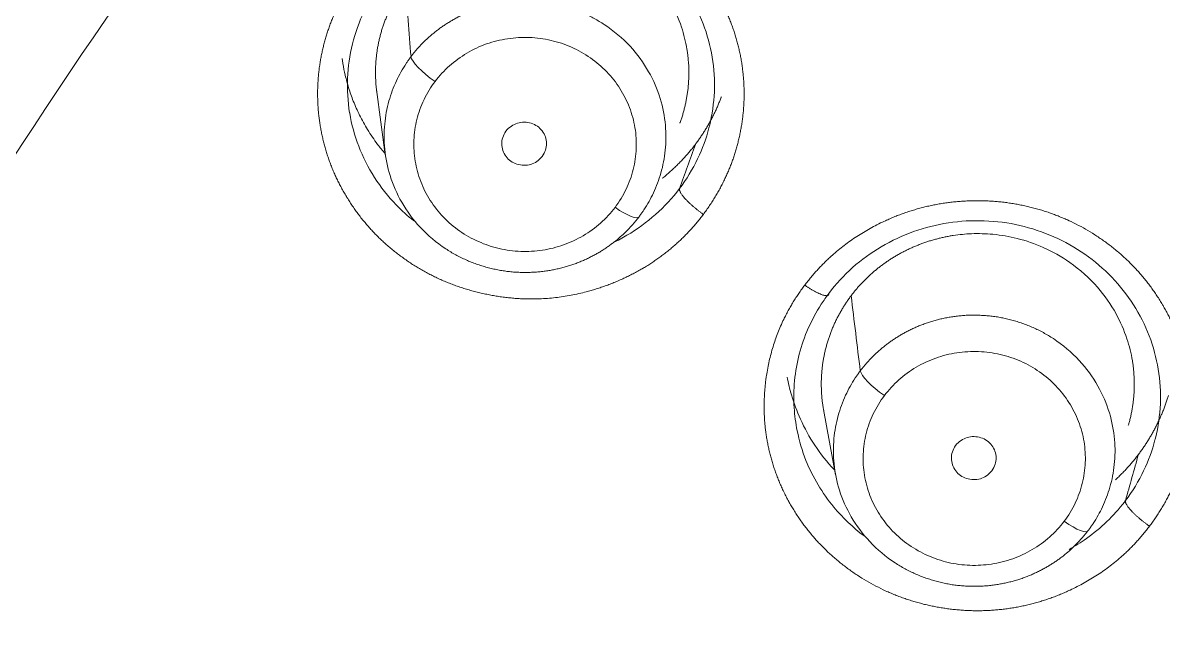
# Model space of a CAD drawing. Extents: x 19821 to 22981, y -91 to 2224.
# Drawn here: x 20704.32 to 20715.81, y 1232.44 to 1238.57 of the extents above; entities that cross this region are included whole.
import ezdxf

# ---------------------------------------------------------------- set-up
doc = ezdxf.new("R2010")
doc.units = 0
doc.header["$LTSCALE"] = 10
doc.header["$MEASUREMENT"] = 0
doc.layers.add('1', color=7, linetype='CONTINUOUS')

msp = doc.modelspace()

# ---------------------------------------------------------------- linework, layer by layer
at = {"layer": '1', "color": 7, "linetype": 'Continuous', "lineweight": 18}
for p, q in [((20707.888, 1237.9), (20707.977, 1237.244)), ((20712.391, 1234.681), (20712.514, 1234.022))]:
    msp.add_line(p, q, dxfattribs=at)
for centre, major_axis, ratio, start_param, end_param in [((20744.931, 1212.861), (62.577, 0), 0.961262, 0, 3.141593), ((20744.931, 1212.247), (-60.5, 0), 0.961262, 4.72417, 7.004197), ((20744.931, 1212.384), (60, 0), 0.961262, 1.582577, 4.712389), ((20744.931, 1212.384), (-59.925, 0), 0.961262, 4.712389, 7.853982), ((20708.478, 1238.063), (-0.239, 0.181), 0.222933, 0.194867, 1.737535), ((20710.292, 1236.797), (0.239, -0.181), 0.222883, 4.87985, 6.352739), ((20713.005, 1234.902), (-0.239, 0.181), 0.223002, 0.212076, 1.737675), ((20714.816, 1233.637), (0.239, -0.181), 0.222954, 4.879515, 6.370215)]:
    msp.add_ellipse(centre, major_axis=major_axis, ratio=ratio, start_param=start_param, end_param=end_param, dxfattribs=at)
at = {"layer": '1', "color": 7, "linetype": 'Continuous', "lineweight": 13}
for centre, major_axis, start_param, end_param in [((20744.931, 1212.541), (61.963, 0), 1.570796, 3.141593), ((20744.931, 1212.247), (59.425, 0), 1.570796, 4.70194), ((20744.931, 1212.247), (57.948, 0), 1.579187, 4.712389), ((20744.931, 1212.291), (57.403, 0), 1.579486, 4.712389), ((20744.931, 1213.073), (-47.825, 0), 5.684931, 5.834242)]:
    msp.add_ellipse(centre, major_axis=major_axis, ratio=0.961262, start_param=start_param, end_param=end_param, dxfattribs=at)
at = {"layer": '1', "color": 7, "linetype": 'Continuous', "lineweight": 18}
for points, knots in [([(20682.032, 1218.028), (20682.032, 1219.263), (20682.071, 1220.483), (20682.223, 1222.886), (20682.335, 1224.071), (20682.627, 1226.401), (20682.806, 1227.546), (20683.225, 1229.796), (20683.464, 1230.9), (20683.999, 1233.064), (20684.293, 1234.124), (20684.931, 1236.198), (20685.275, 1237.212), (20686.005, 1239.192), (20686.391, 1240.159), (20687.201, 1242.044), (20687.625, 1242.962), (20688.505, 1244.75), (20688.961, 1245.62), (20689.899, 1247.311), (20690.381, 1248.132), (20691.368, 1249.726), (20691.873, 1250.499), (20692.899, 1251.997), (20693.42, 1252.723), (20694.476, 1254.126), (20695.01, 1254.805), (20696.086, 1256.116), (20696.629, 1256.749), (20697.718, 1257.971), (20698.265, 1258.56), (20699.087, 1259.41), (20699.497, 1259.828), (20699.976, 1260.301), (20700.216, 1260.534), (20700.335, 1260.65), (20700.395, 1260.708), (20700.425, 1260.736), (20700.44, 1260.751), (20700.447, 1260.758), (20700.451, 1260.762), (20700.453, 1260.763), (20700.454, 1260.764), (20700.454, 1260.765), (20700.454, 1260.765), (20700.455, 1260.765), (20700.455, 1260.765), (20701.928, 1262.181), (20703.472, 1263.524), (20706.686, 1266.053), (20708.356, 1267.239), (20711.804, 1269.445), (20713.582, 1270.464), (20717.228, 1272.327), (20719.096, 1273.171), (20722.903, 1274.676), (20724.843, 1275.337), (20728.773, 1276.474), (20730.764, 1276.949), (20734.778, 1277.709), (20736.802, 1277.995), (20740.862, 1278.375), (20742.898, 1278.47), (20744.931, 1278.47)], [0, 0, 0, 0, 0.03125, 0.03125, 0.0625, 0.0625, 0.09375, 0.09375, 0.125, 0.125, 0.15625, 0.15625, 0.1875, 0.1875, 0.21875, 0.21875, 0.25, 0.25, 0.28125, 0.28125, 0.3125, 0.3125, 0.34375, 0.34375, 0.375, 0.375, 0.40625, 0.40625, 0.4375, 0.4375, 0.46875, 0.46875, 0.484375, 0.492188, 0.496094, 0.498047, 0.499023, 0.499512, 0.499756, 0.499878, 0.499939, 0.499969, 0.499985, 0.499992, 0.499996, 0.499996, 0.5, 0.5, 0.5625, 0.5625, 0.625, 0.625, 0.6875, 0.6875, 0.75, 0.75, 0.8125, 0.8125, 0.875, 0.875, 0.9375, 0.9375, 1, 1, 1, 1]), ([(20707.947, 1238.988), (20708.019, 1239.082), (20708.099, 1239.169), (20708.277, 1239.327), (20708.374, 1239.398), (20708.58, 1239.519), (20708.69, 1239.57), (20708.917, 1239.651), (20709.034, 1239.68), (20709.273, 1239.717), (20709.395, 1239.724), (20709.637, 1239.715), (20709.757, 1239.699), (20709.992, 1239.645), (20710.107, 1239.607), (20710.327, 1239.51), (20710.432, 1239.451), (20710.628, 1239.315), (20710.719, 1239.238), (20710.883, 1239.067), (20710.957, 1238.974), (20711.083, 1238.776), (20711.137, 1238.671), (20711.221, 1238.453), (20711.251, 1238.34), (20711.289, 1238.111), (20711.297, 1237.994), (20711.287, 1237.762), (20711.271, 1237.646), (20711.241, 1237.526), (20711.239, 1237.52), (20711.238, 1237.514)], [0, 0, 0, 0, 0.071138, 0.071138, 0.142275, 0.142275, 0.213413, 0.213413, 0.284551, 0.284551, 0.355688, 0.355688, 0.426826, 0.426826, 0.497964, 0.497964, 0.569101, 0.569101, 0.640239, 0.640239, 0.711377, 0.711377, 0.782514, 0.782514, 0.853652, 0.853652, 0.92479, 0.92479, 0.995927, 0.995927, 1, 1, 1, 1]), ([(20708.179, 1238.961), (20708.187, 1238.971), (20708.202, 1238.991), (20708.226, 1239.021), (20708.251, 1239.049), (20708.276, 1239.078), (20708.303, 1239.105), (20708.33, 1239.133), (20708.358, 1239.159), (20708.386, 1239.185), (20708.415, 1239.21), (20708.445, 1239.235), (20708.476, 1239.259), (20708.508, 1239.282), (20708.54, 1239.305), (20708.572, 1239.327), (20708.606, 1239.348), (20708.64, 1239.368), (20708.674, 1239.388), (20708.709, 1239.406), (20708.745, 1239.424), (20708.781, 1239.441), (20708.818, 1239.457), (20708.855, 1239.472), (20708.893, 1239.487), (20708.931, 1239.5), (20708.97, 1239.513), (20709.009, 1239.524), (20709.048, 1239.535), (20709.088, 1239.545), (20709.128, 1239.553), (20709.168, 1239.561), (20709.238, 1239.573), (20709.342, 1239.584), (20709.488, 1239.589), (20709.649, 1239.578), (20709.823, 1239.548), (20710.009, 1239.495), (20710.2, 1239.413), (20710.432, 1239.274), (20710.664, 1239.066), (20710.852, 1238.798), (20710.963, 1238.544), (20711.005, 1238.374), (20711.019, 1238.285), (20711.022, 1238.264), (20711.025, 1238.243), (20711.027, 1238.222), (20711.029, 1238.201), (20711.031, 1238.18), (20711.033, 1238.159), (20711.034, 1238.138), (20711.035, 1238.117), (20711.035, 1238.096), (20711.035, 1238.075), (20711.035, 1238.054), (20711.035, 1238.033), (20711.034, 1238.012), (20711.033, 1237.991), (20711.032, 1237.97), (20711.03, 1237.95), (20711.029, 1237.929), (20711.027, 1237.908), (20711.024, 1237.888), (20711.021, 1237.867), (20711.018, 1237.847), (20711.015, 1237.826), (20711.011, 1237.806), (20711.008, 1237.785), (20711.003, 1237.765), (20710.999, 1237.745), (20710.994, 1237.725), (20710.989, 1237.705), (20710.984, 1237.685), (20710.979, 1237.665), (20710.973, 1237.646), (20710.967, 1237.626), (20710.96, 1237.606), (20710.954, 1237.587), (20710.948, 1237.572), (20710.945, 1237.563), (20710.944, 1237.56)], [0, 0, 0, 0, 0.008592, 0.017202, 0.025832, 0.034479, 0.043146, 0.051831, 0.060535, 0.069258, 0.078, 0.08676, 0.09554, 0.104338, 0.113155, 0.12199, 0.130845, 0.139719, 0.148611, 0.157523, 0.166453, 0.175403, 0.184371, 0.193358, 0.202365, 0.21139, 0.220435, 0.229499, 0.238581, 0.247683, 0.256804, 0.265944, 0.275104, 0.303802, 0.336036, 0.371807, 0.411116, 0.453966, 0.500358, 0.550295, 0.635266, 0.709425, 0.77274, 0.825182, 0.83008, 0.834973, 0.83986, 0.844742, 0.849619, 0.85449, 0.859356, 0.864216, 0.869071, 0.873921, 0.878765, 0.883604, 0.888437, 0.893265, 0.898088, 0.902905, 0.907717, 0.912523, 0.917324, 0.92212, 0.92691, 0.931695, 0.936474, 0.941248, 0.946017, 0.95078, 0.955537, 0.96029, 0.965037, 0.969778, 0.974514, 0.979245, 0.98397, 0.98869, 0.993404, 0.998113, 1, 1, 1, 1]), ([(20707.618, 1237.662), (20707.618, 1237.663), (20707.618, 1237.664), (20707.599, 1237.781), (20707.591, 1237.897), (20707.601, 1238.129), (20707.617, 1238.245), (20707.674, 1238.471), (20707.714, 1238.581), (20707.815, 1238.793), (20707.876, 1238.893), (20707.947, 1238.988)], [0, 0, 0, 0, 0.002991, 0.002991, 0.252243, 0.252243, 0.501495, 0.501495, 0.750748, 0.750748, 1, 1, 1, 1]), ([(20707.892, 1237.871), (20707.891, 1237.872), (20707.89, 1237.88), (20707.888, 1237.896), (20707.886, 1237.917), (20707.884, 1237.938), (20707.882, 1237.959), (20707.881, 1237.98), (20707.88, 1238.001), (20707.879, 1238.022), (20707.878, 1238.043), (20707.878, 1238.064), (20707.878, 1238.085), (20707.878, 1238.105), (20707.879, 1238.126), (20707.88, 1238.147), (20707.881, 1238.168), (20707.883, 1238.189), (20707.885, 1238.21), (20707.887, 1238.23), (20707.889, 1238.251), (20707.892, 1238.271), (20707.895, 1238.292), (20707.898, 1238.312), (20707.902, 1238.333), (20707.906, 1238.353), (20707.91, 1238.373), (20707.914, 1238.393), (20707.919, 1238.414), (20707.924, 1238.434), (20707.929, 1238.453), (20707.935, 1238.473), (20707.94, 1238.493), (20707.947, 1238.513), (20707.953, 1238.532), (20707.959, 1238.551), (20707.966, 1238.571), (20707.973, 1238.59), (20707.981, 1238.609), (20707.988, 1238.628), (20707.996, 1238.647), (20708.005, 1238.665), (20708.013, 1238.684), (20708.022, 1238.702), (20708.03, 1238.721), (20708.04, 1238.739), (20708.049, 1238.757), (20708.059, 1238.775), (20708.068, 1238.793), (20708.078, 1238.81), (20708.089, 1238.828), (20708.099, 1238.845), (20708.11, 1238.862), (20708.121, 1238.879), (20708.132, 1238.896), (20708.144, 1238.912), (20708.155, 1238.929), (20708.167, 1238.945), (20708.175, 1238.956), (20708.179, 1238.961)], [0, 0, 0, 0, 0.003106, 0.021469, 0.039811, 0.058133, 0.076434, 0.094715, 0.112975, 0.131214, 0.149433, 0.167631, 0.185809, 0.203967, 0.222104, 0.24022, 0.258316, 0.276392, 0.294447, 0.312482, 0.330496, 0.34849, 0.366463, 0.384416, 0.402349, 0.420261, 0.438153, 0.456024, 0.473875, 0.491706, 0.509517, 0.527307, 0.545077, 0.562827, 0.580556, 0.598265, 0.615954, 0.633622, 0.651271, 0.668899, 0.686506, 0.704094, 0.721661, 0.739209, 0.756736, 0.774242, 0.791729, 0.809196, 0.826642, 0.844068, 0.861474, 0.87886, 0.896226, 0.913572, 0.930898, 0.948203, 0.965489, 0.982755, 1, 1, 1, 1]), ([(20710.534, 1236.62), (20710.537, 1236.624), (20710.544, 1236.634), (20710.554, 1236.648), (20710.564, 1236.662), (20710.574, 1236.676), (20710.616, 1236.739), (20710.686, 1236.863), (20710.761, 1237.064), (20710.806, 1237.294), (20710.807, 1237.548), (20710.755, 1237.818), (20710.637, 1238.09), (20710.448, 1238.348), (20710.263, 1238.504), (20710.133, 1238.585), (20710.082, 1238.615), (20710.031, 1238.641), (20709.979, 1238.666), (20709.926, 1238.688), (20709.873, 1238.708), (20709.819, 1238.726), (20709.766, 1238.741), (20709.712, 1238.755), (20709.658, 1238.766), (20709.605, 1238.775), (20709.552, 1238.782), (20709.499, 1238.787), (20709.446, 1238.791), (20709.394, 1238.792), (20709.343, 1238.791), (20709.292, 1238.789), (20709.241, 1238.785), (20709.192, 1238.78), (20709.143, 1238.772), (20709.095, 1238.764), (20709.048, 1238.753), (20709.001, 1238.742), (20708.956, 1238.729), (20708.912, 1238.715), (20708.868, 1238.699), (20708.826, 1238.683), (20708.785, 1238.665), (20708.745, 1238.647), (20708.706, 1238.627), (20708.668, 1238.606), (20708.631, 1238.585), (20708.596, 1238.563), (20708.561, 1238.54), (20708.528, 1238.517), (20708.496, 1238.493), (20708.465, 1238.468), (20708.435, 1238.443), (20708.406, 1238.418), (20708.378, 1238.392), (20708.352, 1238.365), (20708.327, 1238.339), (20708.302, 1238.312), (20708.279, 1238.285), (20708.257, 1238.258), (20708.243, 1238.24), (20708.236, 1238.231)], [0, 0, 0, 0, 0.004015, 0.007996, 0.011942, 0.015855, 0.019734, 0.064711, 0.114332, 0.168596, 0.227502, 0.291048, 0.359234, 0.432056, 0.509512, 0.522903, 0.536174, 0.549323, 0.562352, 0.575259, 0.588045, 0.600709, 0.613253, 0.625675, 0.637976, 0.650156, 0.662214, 0.674151, 0.685967, 0.697662, 0.709235, 0.720687, 0.732018, 0.743227, 0.754315, 0.765282, 0.776127, 0.786851, 0.797453, 0.807935, 0.818295, 0.828533, 0.83865, 0.848646, 0.85852, 0.868273, 0.877905, 0.887415, 0.896804, 0.906071, 0.915217, 0.924242, 0.933145, 0.941927, 0.950587, 0.959126, 0.967544, 0.97584, 0.984015, 0.992068, 1, 1, 1, 1]), ([(20707.542, 1238.211), (20707.543, 1238.209), (20707.545, 1238.192), (20707.553, 1238.136), (20707.573, 1238.04), (20707.607, 1237.914), (20707.654, 1237.779), (20707.717, 1237.638), (20707.798, 1237.492), (20707.886, 1237.363), (20707.948, 1237.286), (20707.974, 1237.256)], [0, 0, 0, 0, 0.005893, 0.047831, 0.160383, 0.284024, 0.418758, 0.564592, 0.721532, 0.889585, 1, 1, 1, 1]), ([(20708.236, 1238.231), (20708.232, 1238.226), (20708.225, 1238.217), (20708.215, 1238.203), (20708.205, 1238.189), (20708.196, 1238.175), (20708.152, 1238.11), (20708.082, 1237.984), (20708.006, 1237.78), (20707.963, 1237.548), (20707.963, 1237.293), (20708.017, 1237.025), (20708.136, 1236.754), (20708.324, 1236.5), (20708.507, 1236.346), (20708.636, 1236.265), (20708.686, 1236.236), (20708.738, 1236.209), (20708.79, 1236.185), (20708.843, 1236.163), (20708.896, 1236.143), (20708.949, 1236.125), (20709.002, 1236.109), (20709.056, 1236.096), (20709.109, 1236.085), (20709.163, 1236.075), (20709.216, 1236.068), (20709.269, 1236.063), (20709.321, 1236.06), (20709.373, 1236.058), (20709.425, 1236.059), (20709.476, 1236.061), (20709.526, 1236.065), (20709.576, 1236.07), (20709.625, 1236.078), (20709.673, 1236.086), (20709.72, 1236.096), (20709.766, 1236.108), (20709.811, 1236.121), (20709.856, 1236.135), (20709.899, 1236.15), (20709.941, 1236.167), (20709.983, 1236.184), (20710.023, 1236.203), (20710.062, 1236.223), (20710.1, 1236.243), (20710.137, 1236.264), (20710.172, 1236.286), (20710.207, 1236.309), (20710.24, 1236.333), (20710.272, 1236.357), (20710.304, 1236.381), (20710.334, 1236.407), (20710.362, 1236.432), (20710.39, 1236.458), (20710.417, 1236.484), (20710.442, 1236.511), (20710.467, 1236.538), (20710.49, 1236.565), (20710.512, 1236.592), (20710.527, 1236.611), (20710.534, 1236.62)], [0, 0, 0, 0, 0.003927, 0.007866, 0.011819, 0.015784, 0.019761, 0.065641, 0.115909, 0.170561, 0.229595, 0.293007, 0.360793, 0.432948, 0.509466, 0.522824, 0.536063, 0.549181, 0.56218, 0.575059, 0.587818, 0.600457, 0.612976, 0.625376, 0.637655, 0.649815, 0.661855, 0.673776, 0.685576, 0.697257, 0.708818, 0.720259, 0.731581, 0.742783, 0.753865, 0.764827, 0.77567, 0.786393, 0.796996, 0.807479, 0.817843, 0.828087, 0.838212, 0.848217, 0.858102, 0.867868, 0.877514, 0.88704, 0.896447, 0.905734, 0.914901, 0.923949, 0.932878, 0.941686, 0.950376, 0.958945, 0.967395, 0.975726, 0.983937, 0.992028, 1, 1, 1, 1]), ([(20711.101, 1237.348), (20711.109, 1237.359), (20711.125, 1237.381), (20711.149, 1237.415), (20711.173, 1237.45), (20711.195, 1237.485), (20711.217, 1237.521), (20711.238, 1237.557), (20711.258, 1237.593), (20711.278, 1237.631), (20711.296, 1237.668), (20711.314, 1237.706), (20711.331, 1237.745), (20711.347, 1237.784), (20711.358, 1237.812), (20711.363, 1237.826), (20711.363, 1237.827)], [0, 0, 0, 0, 0.075306, 0.150787, 0.226444, 0.302277, 0.378285, 0.454469, 0.530828, 0.607363, 0.684073, 0.760959, 0.83802, 0.915257, 0.992668, 1, 1, 1, 1]), ([(20710.769, 1237.007), (20710.771, 1237.008), (20710.778, 1237.014), (20710.792, 1237.025), (20710.809, 1237.04), (20710.826, 1237.055), (20710.844, 1237.07), (20710.86, 1237.085), (20710.877, 1237.1), (20710.893, 1237.116), (20710.91, 1237.131), (20710.926, 1237.147), (20710.941, 1237.163), (20710.957, 1237.179), (20710.972, 1237.195), (20710.987, 1237.212), (20711.002, 1237.228), (20711.017, 1237.245), (20711.031, 1237.262), (20711.046, 1237.279), (20711.06, 1237.296), (20711.074, 1237.313), (20711.087, 1237.33), (20711.096, 1237.342), (20711.101, 1237.348)], [0, 0, 0, 0, 0.013177, 0.060752, 0.108269, 0.155727, 0.203127, 0.250468, 0.297752, 0.344977, 0.392143, 0.439252, 0.486302, 0.533293, 0.580227, 0.627102, 0.673918, 0.720677, 0.767376, 0.814018, 0.860601, 0.907126, 0.953592, 1, 1, 1, 1]), ([(20712.445, 1235.848), (20712.516, 1235.942), (20712.597, 1236.029), (20712.774, 1236.187), (20712.871, 1236.257), (20713.077, 1236.379), (20713.187, 1236.43), (20713.413, 1236.51), (20713.531, 1236.54), (20713.77, 1236.576), (20713.891, 1236.583), (20714.133, 1236.574), (20714.253, 1236.559), (20714.488, 1236.504), (20714.603, 1236.466), (20714.823, 1236.369), (20714.927, 1236.31), (20715.123, 1236.174), (20715.214, 1236.096), (20715.378, 1235.926), (20715.451, 1235.833), (20715.578, 1235.635), (20715.631, 1235.53), (20715.715, 1235.312), (20715.745, 1235.199), (20715.783, 1234.97), (20715.79, 1234.853), (20715.781, 1234.621), (20715.764, 1234.505), (20715.735, 1234.386), (20715.733, 1234.379), (20715.731, 1234.373)], [0, 0, 0, 0, 0.071138, 0.071138, 0.142275, 0.142275, 0.213413, 0.213413, 0.284551, 0.284551, 0.355688, 0.355688, 0.426826, 0.426826, 0.497964, 0.497964, 0.569101, 0.569101, 0.640239, 0.640239, 0.711377, 0.711377, 0.782514, 0.782514, 0.853652, 0.853652, 0.92479, 0.92479, 0.995927, 0.995927, 1, 1, 1, 1]), ([(20712.67, 1235.825), (20712.678, 1235.835), (20712.693, 1235.855), (20712.717, 1235.884), (20712.742, 1235.913), (20712.768, 1235.941), (20712.794, 1235.969), (20712.821, 1235.996), (20712.849, 1236.022), (20712.877, 1236.048), (20712.907, 1236.074), (20712.936, 1236.098), (20712.967, 1236.122), (20712.999, 1236.145), (20713.031, 1236.168), (20713.063, 1236.19), (20713.097, 1236.211), (20713.13, 1236.231), (20713.165, 1236.251), (20713.2, 1236.269), (20713.236, 1236.287), (20713.272, 1236.304), (20713.309, 1236.32), (20713.346, 1236.335), (20713.384, 1236.35), (20713.422, 1236.363), (20713.46, 1236.376), (20713.499, 1236.387), (20713.539, 1236.398), (20713.578, 1236.408), (20713.618, 1236.416), (20713.659, 1236.424), (20713.746, 1236.439), (20713.894, 1236.453), (20714.11, 1236.447), (20714.355, 1236.405), (20714.619, 1236.314), (20714.9, 1236.156), (20715.152, 1235.93), (20715.34, 1235.662), (20715.451, 1235.408), (20715.493, 1235.238), (20715.507, 1235.15), (20715.51, 1235.129), (20715.513, 1235.108), (20715.515, 1235.087), (20715.517, 1235.066), (20715.519, 1235.045), (20715.52, 1235.024), (20715.521, 1235.003), (20715.522, 1234.982), (20715.523, 1234.961), (20715.523, 1234.94), (20715.523, 1234.919), (20715.523, 1234.898), (20715.522, 1234.877), (20715.521, 1234.856), (20715.52, 1234.835), (20715.518, 1234.815), (20715.516, 1234.794), (20715.514, 1234.773), (20715.512, 1234.753), (20715.509, 1234.732), (20715.506, 1234.712), (20715.503, 1234.691), (20715.499, 1234.671), (20715.495, 1234.651), (20715.491, 1234.63), (20715.487, 1234.61), (20715.482, 1234.59), (20715.477, 1234.57), (20715.472, 1234.55), (20715.467, 1234.533), (20715.464, 1234.521), (20715.462, 1234.517)], [0, 0, 0, 0, 0.008792, 0.017603, 0.026434, 0.035283, 0.044152, 0.05304, 0.061948, 0.070874, 0.07982, 0.088785, 0.097769, 0.106773, 0.115796, 0.124838, 0.133899, 0.14298, 0.15208, 0.161199, 0.170338, 0.179496, 0.188673, 0.19787, 0.207086, 0.216321, 0.225576, 0.23485, 0.244143, 0.253456, 0.262788, 0.27214, 0.281511, 0.323581, 0.372745, 0.428999, 0.492343, 0.562775, 0.649663, 0.725492, 0.790237, 0.843875, 0.848886, 0.853892, 0.858893, 0.863888, 0.868878, 0.873862, 0.87884, 0.883813, 0.888781, 0.893743, 0.898699, 0.90365, 0.908596, 0.913536, 0.91847, 0.923399, 0.928322, 0.93324, 0.938153, 0.943059, 0.947961, 0.952856, 0.957746, 0.962631, 0.96751, 0.972384, 0.977252, 0.982114, 0.986971, 0.991823, 0.996669, 1, 1, 1, 1]), ([(20712.127, 1234.465), (20712.111, 1234.542), (20712.077, 1234.8), (20712.12, 1235.245), (20712.287, 1235.625), (20712.419, 1235.812), (20712.445, 1235.848)], [0, 0, 0, 0, 0.160745, 0.534908, 0.90999, 1, 1, 1, 1]), ([(20712.394, 1234.668), (20712.392, 1234.677), (20712.389, 1234.694), (20712.385, 1234.718), (20712.382, 1234.739), (20712.38, 1234.76), (20712.377, 1234.781), (20712.375, 1234.802), (20712.374, 1234.823), (20712.372, 1234.844), (20712.371, 1234.865), (20712.37, 1234.886), (20712.37, 1234.907), (20712.369, 1234.928), (20712.369, 1234.949), (20712.37, 1234.969), (20712.37, 1234.99), (20712.371, 1235.011), (20712.373, 1235.032), (20712.374, 1235.053), (20712.376, 1235.073), (20712.378, 1235.094), (20712.381, 1235.115), (20712.383, 1235.135), (20712.386, 1235.156), (20712.39, 1235.176), (20712.393, 1235.197), (20712.397, 1235.217), (20712.401, 1235.237), (20712.406, 1235.257), (20712.41, 1235.277), (20712.415, 1235.297), (20712.421, 1235.317), (20712.426, 1235.337), (20712.432, 1235.357), (20712.438, 1235.376), (20712.444, 1235.396), (20712.451, 1235.415), (20712.458, 1235.434), (20712.465, 1235.453), (20712.472, 1235.473), (20712.48, 1235.491), (20712.488, 1235.51), (20712.496, 1235.529), (20712.504, 1235.547), (20712.513, 1235.566), (20712.522, 1235.584), (20712.531, 1235.602), (20712.54, 1235.62), (20712.55, 1235.638), (20712.56, 1235.656), (20712.57, 1235.674), (20712.58, 1235.691), (20712.591, 1235.708), (20712.601, 1235.725), (20712.612, 1235.742), (20712.624, 1235.759), (20712.635, 1235.776), (20712.647, 1235.792), (20712.658, 1235.809), (20712.666, 1235.819), (20712.67, 1235.825)], [0, 0, 0, 0, 0.02412, 0.041492, 0.058845, 0.076179, 0.093493, 0.110788, 0.128064, 0.145321, 0.162558, 0.179777, 0.196976, 0.214155, 0.231316, 0.248457, 0.26558, 0.282683, 0.299766, 0.316831, 0.333876, 0.350902, 0.367909, 0.384897, 0.401866, 0.418815, 0.435746, 0.452657, 0.469549, 0.486422, 0.503275, 0.52011, 0.536925, 0.553721, 0.570499, 0.587257, 0.603995, 0.620715, 0.637416, 0.654097, 0.67076, 0.687403, 0.704027, 0.720632, 0.737218, 0.753785, 0.770333, 0.786861, 0.803371, 0.819862, 0.836333, 0.852786, 0.869219, 0.885633, 0.902029, 0.918405, 0.934762, 0.9511, 0.967419, 0.983719, 1, 1, 1, 1]), ([(20715.058, 1233.461), (20715.062, 1233.466), (20715.069, 1233.476), (20715.079, 1233.49), (20715.089, 1233.504), (20715.099, 1233.518), (20715.141, 1233.581), (20715.21, 1233.704), (20715.285, 1233.902), (20715.33, 1234.131), (20715.332, 1234.384), (20715.28, 1234.654), (20715.163, 1234.927), (20714.974, 1235.186), (20714.788, 1235.343), (20714.658, 1235.424), (20714.607, 1235.453), (20714.556, 1235.48), (20714.504, 1235.504), (20714.451, 1235.526), (20714.398, 1235.546), (20714.344, 1235.564), (20714.291, 1235.579), (20714.237, 1235.593), (20714.184, 1235.604), (20714.13, 1235.613), (20714.077, 1235.62), (20714.024, 1235.625), (20713.972, 1235.628), (20713.92, 1235.63), (20713.868, 1235.629), (20713.817, 1235.627), (20713.767, 1235.623), (20713.718, 1235.617), (20713.669, 1235.61), (20713.621, 1235.601), (20713.574, 1235.591), (20713.527, 1235.579), (20713.482, 1235.566), (20713.438, 1235.552), (20713.395, 1235.537), (20713.352, 1235.52), (20713.311, 1235.503), (20713.271, 1235.484), (20713.232, 1235.464), (20713.194, 1235.444), (20713.158, 1235.422), (20713.122, 1235.4), (20713.088, 1235.378), (20713.054, 1235.354), (20713.022, 1235.33), (20712.991, 1235.305), (20712.961, 1235.28), (20712.933, 1235.255), (20712.905, 1235.229), (20712.878, 1235.203), (20712.853, 1235.176), (20712.829, 1235.149), (20712.806, 1235.122), (20712.783, 1235.095), (20712.769, 1235.077), (20712.762, 1235.068)], [0, 0, 0, 0, 0.004118, 0.008173, 0.012166, 0.016096, 0.019964, 0.064382, 0.113601, 0.167619, 0.226433, 0.290042, 0.358442, 0.43163, 0.509603, 0.522984, 0.536244, 0.549383, 0.562401, 0.575299, 0.588075, 0.600731, 0.613266, 0.62568, 0.637973, 0.650146, 0.662197, 0.674128, 0.685938, 0.697626, 0.709194, 0.720641, 0.731968, 0.743173, 0.754257, 0.765221, 0.776063, 0.786785, 0.797385, 0.807865, 0.818224, 0.828462, 0.838578, 0.848574, 0.858449, 0.868204, 0.877837, 0.887349, 0.89674, 0.90601, 0.91516, 0.924188, 0.933096, 0.941882, 0.950547, 0.959092, 0.967516, 0.975818, 0.984, 0.99206, 1, 1, 1, 1]), ([(20712.026, 1235.006), (20712.037, 1234.945), (20712.072, 1234.801), (20712.158, 1234.567), (20712.3, 1234.312), (20712.427, 1234.151), (20712.499, 1234.074)], [0, 0, 0, 0, 0.1764, 0.423724, 0.707238, 1, 1, 1, 1]), ([(20712.762, 1235.068), (20712.759, 1235.063), (20712.752, 1235.054), (20712.742, 1235.04), (20712.732, 1235.026), (20712.722, 1235.012), (20712.678, 1234.946), (20712.607, 1234.819), (20712.531, 1234.613), (20712.489, 1234.381), (20712.49, 1234.126), (20712.545, 1233.858), (20712.664, 1233.59), (20712.852, 1233.338), (20713.034, 1233.185), (20713.162, 1233.105), (20713.213, 1233.076), (20713.264, 1233.05), (20713.316, 1233.025), (20713.369, 1233.003), (20713.422, 1232.983), (20713.475, 1232.966), (20713.528, 1232.95), (20713.582, 1232.937), (20713.635, 1232.926), (20713.689, 1232.916), (20713.742, 1232.909), (20713.795, 1232.904), (20713.847, 1232.901), (20713.899, 1232.9), (20713.951, 1232.9), (20714.001, 1232.902), (20714.052, 1232.906), (20714.101, 1232.912), (20714.15, 1232.919), (20714.198, 1232.928), (20714.245, 1232.938), (20714.291, 1232.949), (20714.337, 1232.962), (20714.381, 1232.976), (20714.424, 1232.992), (20714.466, 1233.008), (20714.508, 1233.026), (20714.548, 1233.045), (20714.587, 1233.064), (20714.625, 1233.085), (20714.661, 1233.106), (20714.697, 1233.128), (20714.732, 1233.151), (20714.765, 1233.174), (20714.797, 1233.198), (20714.828, 1233.223), (20714.858, 1233.248), (20714.887, 1233.274), (20714.915, 1233.3), (20714.941, 1233.326), (20714.967, 1233.353), (20714.991, 1233.38), (20715.015, 1233.407), (20715.037, 1233.434), (20715.051, 1233.452), (20715.058, 1233.461)], [0, 0, 0, 0, 0.00393, 0.007893, 0.011888, 0.015916, 0.019977, 0.066354, 0.116973, 0.17183, 0.230923, 0.294249, 0.361804, 0.433585, 0.509587, 0.522939, 0.536172, 0.549285, 0.562279, 0.575152, 0.587907, 0.600541, 0.613056, 0.625451, 0.637727, 0.649883, 0.661919, 0.673836, 0.685633, 0.697311, 0.708868, 0.720307, 0.731625, 0.742824, 0.753904, 0.764864, 0.775704, 0.786424, 0.797026, 0.807507, 0.817869, 0.828111, 0.838234, 0.848237, 0.858121, 0.867885, 0.877529, 0.887054, 0.89646, 0.905745, 0.914912, 0.923959, 0.932886, 0.941693, 0.950381, 0.95895, 0.967399, 0.975729, 0.983939, 0.992029, 1, 1, 1, 1]), ([(20715.565, 1234.227), (20715.573, 1234.239), (20715.59, 1234.261), (20715.614, 1234.295), (20715.637, 1234.329), (20715.66, 1234.364), (20715.681, 1234.4), (20715.702, 1234.436), (20715.723, 1234.473), (20715.742, 1234.51), (20715.761, 1234.548), (20715.778, 1234.586), (20715.795, 1234.624), (20715.812, 1234.664), (20715.827, 1234.703), (20715.841, 1234.743), (20715.854, 1234.782), (20715.862, 1234.808), (20715.866, 1234.821)], [0, 0, 0, 0, 0.061707, 0.123556, 0.185547, 0.247681, 0.309956, 0.372374, 0.434934, 0.497636, 0.56048, 0.623467, 0.686595, 0.749865, 0.813278, 0.876832, 0.940528, 1, 1, 1, 1]), ([(20715.332, 1233.971), (20715.335, 1233.974), (20715.344, 1233.982), (20715.358, 1233.995), (20715.374, 1234.011), (20715.39, 1234.027), (20715.406, 1234.043), (20715.422, 1234.059), (20715.437, 1234.075), (20715.452, 1234.091), (20715.467, 1234.108), (20715.482, 1234.124), (20715.496, 1234.141), (20715.51, 1234.158), (20715.524, 1234.175), (20715.538, 1234.193), (20715.552, 1234.21), (20715.561, 1234.222), (20715.565, 1234.227)], [0, 0, 0, 0, 0.038588, 0.103231, 0.167795, 0.232282, 0.29669, 0.361019, 0.42527, 0.489443, 0.553537, 0.617553, 0.68149, 0.745349, 0.809129, 0.872831, 0.936455, 1, 1, 1, 1])]:
    msp.add_open_spline(points, degree=3, knots=knots, dxfattribs=at)
at = {"layer": '1', "color": 7, "linetype": 'Continuous', "lineweight": 13}
for points, degree, knots in [([(20707.705, 1239.072), (20707.961, 1239.407), (20708.314, 1239.615), (20708.495, 1239.721), (20708.896, 1239.865), (20709.523, 1239.963), (20709.945, 1239.865), (20710.369, 1239.766), (20710.715, 1239.522), (20711.059, 1239.279), (20711.282, 1238.926), (20711.502, 1238.575), (20711.567, 1238.171), (20711.599, 1237.972), (20711.581, 1237.566), (20711.531, 1237.37), (20711.435, 1236.986), (20711.182, 1236.643)], 2, [0, 0, 0, 0.125, 0.125, 0.1875, 0.25, 0.375, 0.375, 0.5, 0.5, 0.625, 0.625, 0.75, 0.75, 0.8125, 0.875, 0.875, 1, 1, 1]), ([(20711.182, 1236.643), (20710.926, 1236.309), (20710.573, 1236.101), (20710.392, 1235.995), (20709.991, 1235.85), (20709.365, 1235.753), (20708.943, 1235.851), (20708.518, 1235.949), (20708.172, 1236.194), (20707.828, 1236.436), (20707.605, 1236.79), (20707.385, 1237.14), (20707.32, 1237.544), (20707.288, 1237.743), (20707.306, 1238.149), (20707.356, 1238.345), (20707.452, 1238.73), (20707.705, 1239.072)], 2, [0, 0, 0, 0.125, 0.125, 0.1875, 0.25, 0.375, 0.375, 0.5, 0.5, 0.625, 0.625, 0.75, 0.75, 0.8125, 0.875, 0.875, 1, 1, 1]), ([(20708.478, 1237.981), (20708.521, 1238.038), (20708.57, 1238.091), (20708.678, 1238.186), (20708.737, 1238.229), (20708.862, 1238.303), (20708.928, 1238.334), (20709.066, 1238.382), (20709.137, 1238.4), (20709.282, 1238.422), (20709.356, 1238.426), (20709.502, 1238.421), (20709.575, 1238.411), (20709.718, 1238.378), (20709.788, 1238.355), (20709.921, 1238.296), (20709.984, 1238.26), (20710.103, 1238.177), (20710.158, 1238.13), (20710.258, 1238.027), (20710.302, 1237.97), (20710.379, 1237.85), (20710.411, 1237.786), (20710.462, 1237.654), (20710.481, 1237.585), (20710.504, 1237.446), (20710.508, 1237.375), (20710.502, 1237.234), (20710.492, 1237.164), (20710.458, 1237.027), (20710.434, 1236.96), (20710.373, 1236.832), (20710.335, 1236.771), (20710.292, 1236.714)], 3, [0, 0, 0, 0, 0.0625, 0.0625, 0.125, 0.125, 0.1875, 0.1875, 0.25, 0.25, 0.3125, 0.3125, 0.375, 0.375, 0.4375, 0.4375, 0.5, 0.5, 0.5625, 0.5625, 0.625, 0.625, 0.6875, 0.6875, 0.75, 0.75, 0.8125, 0.8125, 0.875, 0.875, 0.9375, 0.9375, 1, 1, 1, 1]), ([(20710.292, 1236.714), (20710.249, 1236.657), (20710.2, 1236.604), (20710.092, 1236.508), (20710.033, 1236.465), (20709.908, 1236.392), (20709.842, 1236.361), (20709.704, 1236.312), (20709.633, 1236.294), (20709.488, 1236.272), (20709.415, 1236.268), (20709.268, 1236.274), (20709.195, 1236.283), (20709.052, 1236.316), (20708.983, 1236.34), (20708.849, 1236.399), (20708.786, 1236.434), (20708.667, 1236.517), (20708.612, 1236.564), (20708.513, 1236.668), (20708.468, 1236.724), (20708.391, 1236.845), (20708.359, 1236.908), (20708.308, 1237.041), (20708.29, 1237.109), (20708.267, 1237.249), (20708.262, 1237.319), (20708.268, 1237.46), (20708.278, 1237.53), (20708.312, 1237.667), (20708.336, 1237.734), (20708.398, 1237.863), (20708.435, 1237.924), (20708.478, 1237.981)], 3, [0, 0, 0, 0, 0.0625, 0.0625, 0.125, 0.125, 0.1875, 0.1875, 0.25, 0.25, 0.3125, 0.3125, 0.375, 0.375, 0.4375, 0.4375, 0.5, 0.5, 0.5625, 0.5625, 0.625, 0.625, 0.6875, 0.6875, 0.75, 0.75, 0.8125, 0.8125, 0.875, 0.875, 0.9375, 0.9375, 1, 1, 1, 1]), ([(20708.264, 1236.578), (20708.201, 1236.628), (20708.142, 1236.682), (20708.004, 1236.824), (20707.931, 1236.917), (20707.804, 1237.115), (20707.751, 1237.22), (20707.668, 1237.437), (20707.637, 1237.548), (20707.618, 1237.662)], 3, [0, 0, 0, 0, 0.183886, 0.183886, 0.457016, 0.457016, 0.730147, 0.730147, 1, 1, 1, 1]), ([(20711.238, 1237.514), (20711.21, 1237.407), (20711.172, 1237.303), (20711.073, 1237.098), (20711.012, 1236.997), (20710.941, 1236.903)], 3, [0, 0, 0, 0, 0.485266, 0.485266, 1, 1, 1, 1]), ([(20710.941, 1236.903), (20710.87, 1236.809), (20710.789, 1236.722), (20710.611, 1236.564), (20710.514, 1236.493), (20710.366, 1236.406), (20710.32, 1236.381), (20710.273, 1236.359)], 3, [0, 0, 0, 0, 0.410762, 0.410762, 0.821524, 0.821524, 1, 1, 1, 1]), ([(20712.203, 1235.931), (20712.454, 1236.263), (20712.995, 1236.581), (20713.392, 1236.723), (20713.809, 1236.787), (20714.232, 1236.772), (20714.438, 1236.725), (20714.854, 1236.63), (20715.551, 1236.142), (20715.774, 1235.789), (20715.884, 1235.615), (20716.029, 1235.234), (20716.093, 1234.834), (20716.084, 1234.629), (20716.074, 1234.427), (20715.927, 1233.836), (20715.676, 1233.505)], 2, [0, 0, 0, 0.125, 0.1875, 0.25, 0.3125, 0.375, 0.375, 0.5, 0.625, 0.625, 0.6875, 0.75, 0.8125, 0.8125, 0.875, 1, 1, 1]), ([(20715.676, 1233.505), (20715.426, 1233.173), (20714.884, 1232.855), (20714.487, 1232.712), (20714.07, 1232.648), (20713.647, 1232.664), (20713.442, 1232.711), (20713.026, 1232.806), (20712.329, 1233.293), (20712.105, 1233.647), (20711.995, 1233.82), (20711.85, 1234.202), (20711.786, 1234.601), (20711.796, 1234.806), (20711.805, 1235.008), (20711.952, 1235.6), (20712.203, 1235.931)], 2, [0, 0, 0, 0.125, 0.1875, 0.25, 0.3125, 0.375, 0.375, 0.5, 0.625, 0.625, 0.6875, 0.75, 0.8125, 0.8125, 0.875, 1, 1, 1]), ([(20713.005, 1234.819), (20713.048, 1234.876), (20713.097, 1234.929), (20713.204, 1235.025), (20713.263, 1235.068), (20713.388, 1235.141), (20713.454, 1235.172), (20713.592, 1235.221), (20713.663, 1235.239), (20713.808, 1235.261), (20713.881, 1235.265), (20714.028, 1235.259), (20714.101, 1235.25), (20714.243, 1235.217), (20714.313, 1235.194), (20714.446, 1235.135), (20714.509, 1235.099), (20714.628, 1235.016), (20714.683, 1234.969), (20714.782, 1234.866), (20714.827, 1234.809), (20714.903, 1234.689), (20714.935, 1234.625), (20714.986, 1234.493), (20715.005, 1234.425), (20715.028, 1234.286), (20715.032, 1234.215), (20715.026, 1234.074), (20715.016, 1234.004), (20714.982, 1233.867), (20714.958, 1233.8), (20714.897, 1233.672), (20714.859, 1233.611), (20714.816, 1233.554)], 3, [0, 0, 0, 0, 0.0625, 0.0625, 0.125, 0.125, 0.1875, 0.1875, 0.25, 0.25, 0.3125, 0.3125, 0.375, 0.375, 0.4375, 0.4375, 0.5, 0.5, 0.5625, 0.5625, 0.625, 0.625, 0.6875, 0.6875, 0.75, 0.75, 0.8125, 0.8125, 0.875, 0.875, 0.9375, 0.9375, 1, 1, 1, 1]), ([(20714.816, 1233.554), (20714.773, 1233.497), (20714.724, 1233.444), (20714.617, 1233.349), (20714.558, 1233.306), (20714.433, 1233.232), (20714.367, 1233.202), (20714.229, 1233.153), (20714.158, 1233.135), (20714.013, 1233.113), (20713.94, 1233.109), (20713.793, 1233.114), (20713.72, 1233.124), (20713.578, 1233.157), (20713.508, 1233.18), (20713.375, 1233.239), (20713.312, 1233.275), (20713.193, 1233.358), (20713.138, 1233.405), (20713.039, 1233.508), (20712.994, 1233.565), (20712.918, 1233.685), (20712.885, 1233.748), (20712.835, 1233.88), (20712.816, 1233.949), (20712.793, 1234.088), (20712.789, 1234.159), (20712.795, 1234.3), (20712.805, 1234.37), (20712.839, 1234.507), (20712.863, 1234.573), (20712.924, 1234.701), (20712.962, 1234.762), (20713.005, 1234.819)], 3, [0, 0, 0, 0, 0.0625, 0.0625, 0.125, 0.125, 0.1875, 0.1875, 0.25, 0.25, 0.3125, 0.3125, 0.375, 0.375, 0.4375, 0.4375, 0.5, 0.5, 0.5625, 0.5625, 0.625, 0.625, 0.6875, 0.6875, 0.75, 0.75, 0.8125, 0.8125, 0.875, 0.875, 0.9375, 0.9375, 1, 1, 1, 1]), ([(20712.801, 1233.407), (20712.689, 1233.492), (20712.451, 1233.718), (20712.229, 1234.088), (20712.147, 1234.364), (20712.127, 1234.465)], 3, [0, 0, 0, 0, 0.32529, 0.755136, 1, 1, 1, 1]), ([(20715.731, 1234.373), (20715.703, 1234.267), (20715.665, 1234.163), (20715.567, 1233.958), (20715.506, 1233.857), (20715.434, 1233.763)], 3, [0, 0, 0, 0, 0.485266, 0.485266, 1, 1, 1, 1]), ([(20715.434, 1233.763), (20715.431, 1233.758), (20715.32, 1233.613), (20715.136, 1233.436), (20714.926, 1233.304), (20714.866, 1233.27)], 3, [0, 0, 0, 0, 0.025635, 0.729822, 1, 1, 1, 1])]:
    msp.add_open_spline(points, degree=degree, knots=knots, dxfattribs=at)
for points in [[(20708.179, 1238.961), (20708.198, 1238.718), (20708.217, 1238.474), (20708.236, 1238.231)], [(20710.941, 1236.903), (20710.967, 1236.977), (20711.021, 1237.125), (20711.074, 1237.274), (20711.101, 1237.348)], [(20712.67, 1235.825), (20712.701, 1235.572), (20712.732, 1235.32), (20712.762, 1235.068)], [(20715.434, 1233.763), (20715.456, 1233.84), (20715.5, 1233.995), (20715.543, 1234.15), (20715.565, 1234.227)]]:
    msp.add_open_spline(points, degree=3, dxfattribs=at)
at = {"layer": '1', "color": 7, "linetype": 'Continuous', "lineweight": 18}
for points in [[(20709.558, 1237.226), (20709.587, 1237.27), (20709.617, 1237.354), (20709.569, 1237.492), (20709.454, 1237.573), (20709.302, 1237.575), (20709.228, 1237.522), (20709.193, 1237.482)], [(20709.193, 1237.482), (20709.164, 1237.438), (20709.134, 1237.354), (20709.182, 1237.216), (20709.297, 1237.135), (20709.449, 1237.133), (20709.523, 1237.186), (20709.558, 1237.226)], [(20714.088, 1234.063), (20714.117, 1234.107), (20714.146, 1234.191), (20714.099, 1234.328), (20713.984, 1234.409), (20713.833, 1234.411), (20713.758, 1234.358), (20713.723, 1234.318)], [(20713.723, 1234.318), (20713.694, 1234.274), (20713.665, 1234.19), (20713.713, 1234.053), (20713.827, 1233.972), (20713.979, 1233.969), (20714.053, 1234.023), (20714.088, 1234.063)]]:
    msp.add_open_spline(points, degree=3, dxfattribs=at)
at = {"layer": '1', "color": 7, "linetype": 'Continuous', "lineweight": 13}
for points, weights in [([(20711.182, 1236.643), (20711.029, 1236.751), (20710.926, 1236.861), (20710.941, 1236.903)], [1.19662760213, 0.934546608226, 0.934457496267, 1.19636026625]), ([(20712.203, 1235.931), (20712.351, 1235.828), (20712.452, 1235.793), (20712.445, 1235.848)], [1.1740701481, 0.936223402835, 0.942119229965, 1.19175762949]), ([(20715.676, 1233.505), (20715.525, 1233.61), (20715.422, 1233.72), (20715.434, 1233.763)], [1.1917780356, 0.936097979405, 0.936073990383, 1.19170606854])]:
    msp.add_rational_spline(points, weights, degree=3, dxfattribs=at)

doc.saveas('drawing.dxf')
